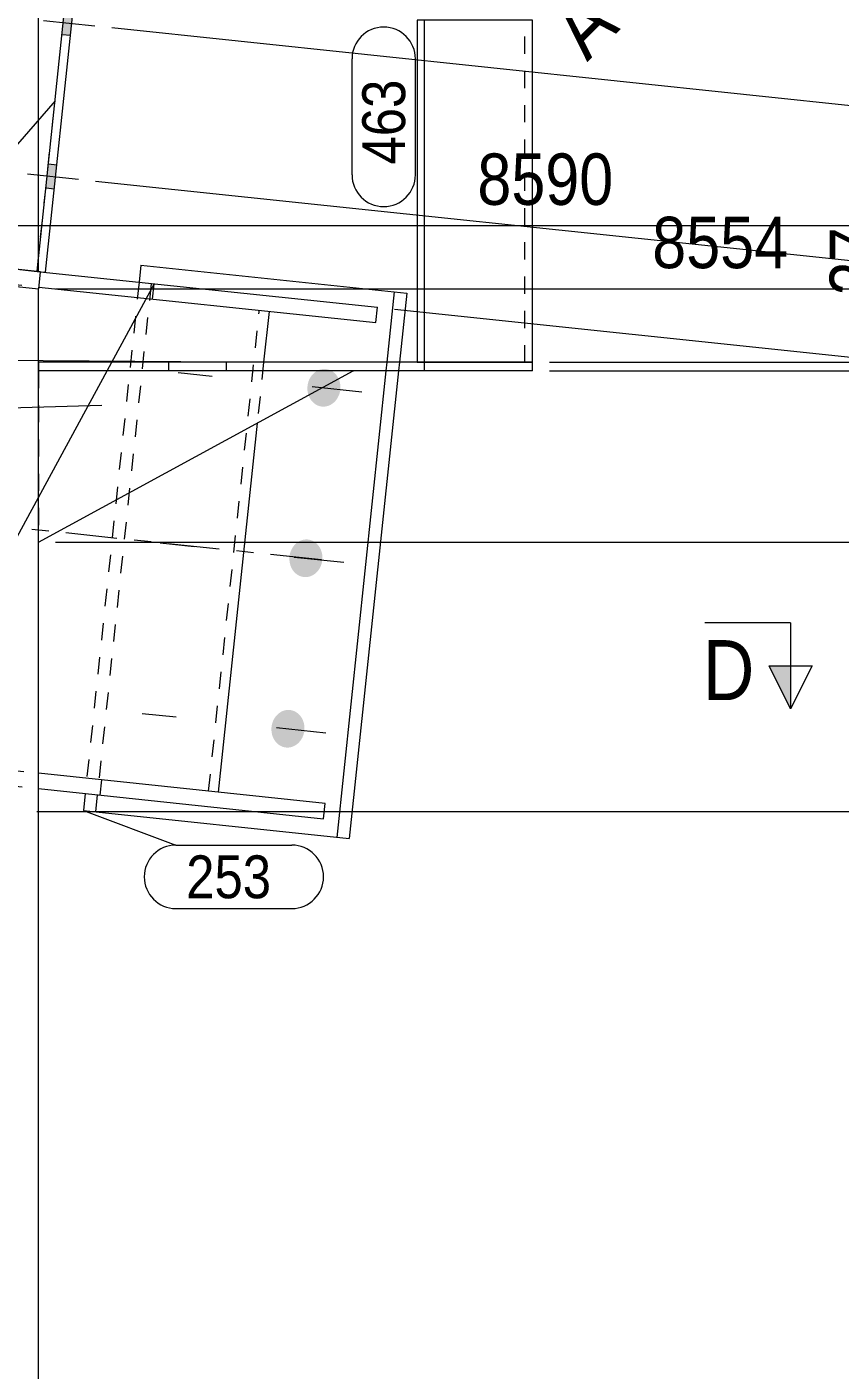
# Model space of a CAD drawing. Header units: millimetres. Extents: x 2 to 825, y 1 to 579.
# Drawn here: x 358.8 to 406.3, y 433.1 to 511.4 of the extents above; entities that cross this region are included whole.
import ezdxf

# ---------------------------------------------------------------- set-up
doc = ezdxf.new("R2010")
doc.units = ezdxf.units.MM
for name, pattern in [('XKITLINE00', [0]), ('XKITLINE01', [4, 1, -1, 1, -1]), ('XKITLINE02', [4, 2, -2]), ('XKITLINE03', [6, 3, -1, 1, -1])]:
    doc.linetypes.add(name, pattern=pattern)
for name, color, linetype, lineweight in [('Bolt', 3, 'Continuous', 0), ('Dimensions', 7, 'Continuous', 0), ('Part', 2, 'Continuous', 0), ('PartMark', 7, 'Continuous', 0), ('Section', 6, 'Continuous', 0)]:
    doc.layers.add(name, color=color, linetype=linetype, lineweight=lineweight)
doc.styles.add('ARIAL', font='ARIAL.TTF')

# ---------------------------------------------------------------- blocks, each defined once
blk = doc.blocks.new('*A15')
at = {"layer": 'Bolt'}
for points in [[(361.041, 512.4), (361.539, 512.347), (361.392, 510.955), (360.894, 511.007)], [(361.041, 512.4), (361.539, 512.347), (361.392, 510.955), (360.894, 511.007)], [(360.097, 503.449), (360.595, 503.397), (360.448, 502.004), (359.95, 502.057)], [(360.097, 503.449), (360.595, 503.397), (360.448, 502.004), (359.95, 502.057)]]:
    blk.add_hatch(color=3, dxfattribs=at).paths.add_polyline_path(points, flags=17)
at = {"layer": 'Bolt', "color": 3, "linetype": 'XKITLINE00', "lineweight": 0}
for p, q in [((359.814, 511.825), (362.798, 511.51)), ((359.814, 511.825), (362.798, 511.51)), ((361.041, 512.4), (361.539, 512.347)), ((361.041, 512.4), (361.539, 512.347)), ((360.894, 511.007), (361.392, 510.955)), ((360.894, 511.007), (361.392, 510.955)), ((360.097, 503.449), (360.595, 503.397)), ((360.097, 503.449), (360.595, 503.397)), ((358.87, 502.875), (361.854, 502.56)), ((358.87, 502.875), (361.854, 502.56)), ((359.95, 502.057), (360.448, 502.004)), ((359.95, 502.057), (360.448, 502.004))]:
    blk.add_line(p, q, dxfattribs=at)
blk = doc.blocks.new('*A24')
at = {"layer": 'Bolt'}
for points in [[(377.122, 490.264), (377.119, 490.237), (377.114, 490.21), (377.11, 490.184), (377.104, 490.157), (377.098, 490.131), (377.092, 490.105), (377.085, 490.079), (377.077, 490.053), (377.069, 490.028), (377.06, 490.002), (377.051, 489.977), (377.041, 489.952), (377.031, 489.928), (377.02, 489.904), (377.008, 489.88), (376.997, 489.856), (376.984, 489.832), (376.971, 489.809), (376.958, 489.787), (376.944, 489.764), (376.93, 489.742), (376.915, 489.721), (376.9, 489.7), (376.885, 489.679), (376.868, 489.659), (376.852, 489.639), (376.835, 489.619), (376.818, 489.6), (376.8, 489.582), (376.782, 489.564), (376.764, 489.546), (376.745, 489.53), (376.726, 489.513), (376.706, 489.497), (376.687, 489.482), (376.666, 489.467), (376.646, 489.453), (376.625, 489.439), (376.604, 489.426), (376.583, 489.413), (376.562, 489.401), (376.54, 489.39), (376.518, 489.379), (376.496, 489.369), (376.474, 489.359), (376.451, 489.35), (376.428, 489.342), (376.406, 489.334), (376.383, 489.327), (376.359, 489.321), (376.336, 489.315), (376.313, 489.31), (376.289, 489.306), (376.266, 489.302), (376.242, 489.299), (376.219, 489.296), (376.195, 489.294), (376.172, 489.293), (376.148, 489.293), (376.124, 489.293), (376.101, 489.294), (376.077, 489.295), (376.054, 489.297), (376.03, 489.3), (376.007, 489.304), (375.984, 489.308), (375.96, 489.313), (375.937, 489.318), (375.915, 489.324), (375.892, 489.331), (375.869, 489.338), (375.847, 489.346), (375.825, 489.355), (375.803, 489.364), (375.781, 489.374), (375.759, 489.384), (375.738, 489.395), (375.717, 489.407), (375.696, 489.419), (375.676, 489.432), (375.656, 489.446), (375.636, 489.46), (375.616, 489.474), (375.597, 489.489), (375.578, 489.505), (375.56, 489.521), (375.542, 489.538), (375.524, 489.555), (375.507, 489.573), (375.49, 489.591), (375.473, 489.61), (375.457, 489.629), (375.441, 489.649), (375.426, 489.669), (375.411, 489.689), (375.397, 489.71), (375.383, 489.731), (375.369, 489.753), (375.356, 489.775), (375.344, 489.798), (375.332, 489.821), (375.321, 489.844), (375.31, 489.867), (375.299, 489.891), (375.289, 489.915), (375.28, 489.94), (375.271, 489.965), (375.263, 489.99), (375.255, 490.015), (375.248, 490.04), (375.241, 490.066), (375.235, 490.092), (375.23, 490.118), (375.225, 490.144), (375.22, 490.17), (375.216, 490.197), (375.213, 490.223), (375.21, 490.25), (375.208, 490.277), (375.207, 490.304), (375.206, 490.331), (375.206, 490.358), (375.206, 490.385), (375.207, 490.411), (375.208, 490.438), (375.21, 490.465), (375.213, 490.492), (375.216, 490.519), (375.219, 490.546), (375.224, 490.572), (375.228, 490.599), (375.234, 490.625), (375.24, 490.652), (375.246, 490.678), (375.253, 490.704), (375.261, 490.729), (375.269, 490.755), (375.278, 490.78), (375.287, 490.805), (375.297, 490.83), (375.307, 490.855), (375.318, 490.879), (375.329, 490.903), (375.341, 490.927), (375.354, 490.95), (375.367, 490.973), (375.38, 490.996), (375.394, 491.018), (375.408, 491.04), (375.423, 491.062), (375.438, 491.083), (375.453, 491.104), (375.469, 491.124), (375.486, 491.144), (375.503, 491.163), (375.52, 491.182), (375.538, 491.201), (375.556, 491.219), (375.574, 491.236), (375.593, 491.253), (375.612, 491.27), (375.632, 491.286), (375.651, 491.301), (375.671, 491.316), (375.692, 491.33), (375.713, 491.344), (375.734, 491.357), (375.755, 491.37), (375.776, 491.382), (375.798, 491.393), (375.82, 491.404), (375.842, 491.414), (375.864, 491.423), (375.887, 491.432), (375.91, 491.441), (375.932, 491.448), (375.955, 491.455), (375.979, 491.462), (376.002, 491.467), (376.025, 491.473), (376.049, 491.477), (376.072, 491.481), (376.096, 491.484), (376.119, 491.486), (376.143, 491.488), (376.166, 491.489), (376.19, 491.49), (376.214, 491.49), (376.237, 491.489), (376.261, 491.487), (376.284, 491.485), (376.308, 491.482), (376.331, 491.479), (376.354, 491.475), (376.378, 491.47), (376.401, 491.465), (376.423, 491.459), (376.446, 491.452), (376.469, 491.445), (376.491, 491.437), (376.513, 491.428), (376.535, 491.419), (376.557, 491.409), (376.579, 491.398), (376.6, 491.387), (376.621, 491.376), (376.642, 491.363), (376.662, 491.351), (376.682, 491.337), (376.702, 491.323), (376.722, 491.309), (376.741, 491.293), (376.76, 491.278), (376.778, 491.262), (376.796, 491.245), (376.814, 491.228), (376.831, 491.21), (376.848, 491.192), (376.865, 491.173), (376.881, 491.154), (376.897, 491.134), (376.912, 491.114), (376.927, 491.094), (376.941, 491.073), (376.955, 491.051), (376.969, 491.029), (376.982, 491.007), (376.994, 490.985), (377.006, 490.962), (377.017, 490.939), (377.028, 490.915), (377.039, 490.891), (377.049, 490.867), (377.058, 490.843), (377.067, 490.818), (377.075, 490.793), (377.083, 490.768), (377.09, 490.742), (377.097, 490.717), (377.103, 490.691), (377.108, 490.665), (377.113, 490.639), (377.118, 490.612), (377.122, 490.586), (377.125, 490.559), (377.127, 490.533), (377.13, 490.506), (377.131, 490.479), (377.132, 490.452), (377.132, 490.425), (377.132, 490.398), (377.131, 490.371), (377.13, 490.344), (377.128, 490.317), (377.125, 490.29)], [(376.073, 480.319), (376.07, 480.292), (376.065, 480.265), (376.061, 480.239), (376.055, 480.212), (376.049, 480.186), (376.043, 480.16), (376.036, 480.134), (376.028, 480.108), (376.02, 480.083), (376.011, 480.058), (376.002, 480.032), (375.992, 480.008), (375.982, 479.983), (375.971, 479.959), (375.96, 479.935), (375.948, 479.911), (375.935, 479.888), (375.922, 479.865), (375.909, 479.842), (375.895, 479.82), (375.881, 479.798), (375.866, 479.776), (375.851, 479.755), (375.836, 479.734), (375.82, 479.714), (375.803, 479.694), (375.786, 479.675), (375.769, 479.656), (375.751, 479.637), (375.733, 479.619), (375.715, 479.602), (375.696, 479.585), (375.677, 479.568), (375.657, 479.552), (375.638, 479.537), (375.618, 479.522), (375.597, 479.508), (375.576, 479.494), (375.555, 479.481), (375.534, 479.468), (375.513, 479.456), (375.491, 479.445), (375.469, 479.434), (375.447, 479.424), (375.425, 479.414), (375.402, 479.406), (375.379, 479.397), (375.357, 479.39), (375.334, 479.383), (375.31, 479.376), (375.287, 479.37), (375.264, 479.365), (375.241, 479.361), (375.217, 479.357), (375.193, 479.354), (375.17, 479.351), (375.146, 479.35), (375.123, 479.348), (375.099, 479.348), (375.075, 479.348), (375.052, 479.349), (375.028, 479.35), (375.005, 479.353), (374.981, 479.355), (374.958, 479.359), (374.935, 479.363), (374.911, 479.368), (374.888, 479.373), (374.866, 479.379), (374.843, 479.386), (374.82, 479.393), (374.798, 479.401), (374.776, 479.41), (374.754, 479.419), (374.732, 479.429), (374.71, 479.439), (374.689, 479.451), (374.668, 479.462), (374.647, 479.474), (374.627, 479.487), (374.607, 479.501), (374.587, 479.515), (374.567, 479.529), (374.548, 479.544), (374.529, 479.56), (374.511, 479.576), (374.493, 479.593), (374.475, 479.61), (374.458, 479.628), (374.441, 479.646), (374.424, 479.665), (374.408, 479.684), (374.392, 479.704), (374.377, 479.724), (374.362, 479.744), (374.348, 479.765), (374.334, 479.787), (374.32, 479.808), (374.307, 479.831), (374.295, 479.853), (374.283, 479.876), (374.272, 479.899), (374.261, 479.923), (374.25, 479.946), (374.24, 479.971), (374.231, 479.995), (374.222, 480.02), (374.214, 480.045), (374.206, 480.07), (374.199, 480.095), (374.192, 480.121), (374.186, 480.147), (374.181, 480.173), (374.176, 480.199), (374.171, 480.226), (374.167, 480.252), (374.164, 480.279), (374.162, 480.305), (374.159, 480.332), (374.158, 480.359), (374.157, 480.386), (374.157, 480.413), (374.157, 480.44), (374.158, 480.467), (374.159, 480.494), (374.161, 480.521), (374.164, 480.547), (374.167, 480.574), (374.17, 480.601), (374.175, 480.628), (374.179, 480.654), (374.185, 480.681), (374.191, 480.707), (374.197, 480.733), (374.204, 480.759), (374.212, 480.785), (374.22, 480.81), (374.229, 480.836), (374.238, 480.861), (374.248, 480.885), (374.258, 480.91), (374.269, 480.934), (374.281, 480.958), (374.292, 480.982), (374.305, 481.005), (374.318, 481.028), (374.331, 481.051), (374.345, 481.073), (374.359, 481.095), (374.374, 481.117), (374.389, 481.138), (374.404, 481.159), (374.421, 481.179), (374.437, 481.199), (374.454, 481.218), (374.471, 481.237), (374.489, 481.256), (374.507, 481.274), (374.525, 481.291), (374.544, 481.308), (374.563, 481.325), (374.583, 481.341), (374.602, 481.356), (374.623, 481.371), (374.643, 481.385), (374.664, 481.399), (374.685, 481.412), (374.706, 481.425), (374.727, 481.437), (374.749, 481.448), (374.771, 481.459), (374.793, 481.469), (374.815, 481.479), (374.838, 481.487), (374.861, 481.496), (374.883, 481.503), (374.906, 481.51), (374.93, 481.517), (374.953, 481.523), (374.976, 481.528), (375, 481.532), (375.023, 481.536), (375.047, 481.539), (375.07, 481.542), (375.094, 481.543), (375.117, 481.545), (375.141, 481.545), (375.165, 481.545), (375.188, 481.544), (375.212, 481.543), (375.235, 481.54), (375.259, 481.538), (375.282, 481.534), (375.305, 481.53), (375.329, 481.525), (375.352, 481.52), (375.375, 481.514), (375.397, 481.507), (375.42, 481.5), (375.442, 481.492), (375.464, 481.483), (375.486, 481.474), (375.508, 481.464), (375.53, 481.454), (375.551, 481.443), (375.572, 481.431), (375.593, 481.419), (375.613, 481.406), (375.633, 481.392), (375.653, 481.378), (375.673, 481.364), (375.692, 481.349), (375.711, 481.333), (375.729, 481.317), (375.747, 481.3), (375.765, 481.283), (375.782, 481.265), (375.799, 481.247), (375.816, 481.228), (375.832, 481.209), (375.848, 481.189), (375.863, 481.169), (375.878, 481.149), (375.892, 481.128), (375.906, 481.106), (375.92, 481.085), (375.933, 481.063), (375.945, 481.04), (375.957, 481.017), (375.968, 480.994), (375.979, 480.97), (375.99, 480.947), (376, 480.922), (376.009, 480.898), (376.018, 480.873), (376.026, 480.848), (376.034, 480.823), (376.041, 480.798), (376.048, 480.772), (376.054, 480.746), (376.059, 480.72), (376.064, 480.694), (376.069, 480.668), (376.073, 480.641), (376.076, 480.614), (376.079, 480.588), (376.081, 480.561), (376.082, 480.534), (376.083, 480.507), (376.083, 480.48), (376.083, 480.453), (376.082, 480.426), (376.081, 480.399), (376.079, 480.373), (376.077, 480.346)], [(375.024, 470.374), (375.021, 470.347), (375.016, 470.321), (375.012, 470.294), (375.006, 470.268), (375, 470.241), (374.994, 470.215), (374.987, 470.189), (374.979, 470.164), (374.971, 470.138), (374.962, 470.113), (374.953, 470.088), (374.943, 470.063), (374.933, 470.038), (374.922, 470.014), (374.911, 469.99), (374.899, 469.966), (374.886, 469.943), (374.874, 469.92), (374.86, 469.897), (374.846, 469.875), (374.832, 469.853), (374.817, 469.831), (374.802, 469.81), (374.787, 469.789), (374.771, 469.769), (374.754, 469.749), (374.737, 469.73), (374.72, 469.711), (374.702, 469.692), (374.684, 469.674), (374.666, 469.657), (374.647, 469.64), (374.628, 469.623), (374.608, 469.607), (374.589, 469.592), (374.569, 469.577), (374.548, 469.563), (374.527, 469.549), (374.507, 469.536), (374.485, 469.523), (374.464, 469.512), (374.442, 469.5), (374.42, 469.489), (374.398, 469.479), (374.376, 469.47), (374.353, 469.461), (374.331, 469.452), (374.308, 469.445), (374.285, 469.438), (374.262, 469.431), (374.238, 469.426), (374.215, 469.42), (374.192, 469.416), (374.168, 469.412), (374.145, 469.409), (374.121, 469.407), (374.097, 469.405), (374.074, 469.404), (374.05, 469.403), (374.026, 469.403), (374.003, 469.404), (373.979, 469.406), (373.956, 469.408), (373.932, 469.411), (373.909, 469.414), (373.886, 469.418), (373.863, 469.423), (373.839, 469.428), (373.817, 469.434), (373.794, 469.441), (373.771, 469.448), (373.749, 469.456), (373.727, 469.465), (373.705, 469.474), (373.683, 469.484), (373.661, 469.495), (373.64, 469.506), (373.619, 469.517), (373.598, 469.53), (373.578, 469.542), (373.558, 469.556), (373.538, 469.57), (373.518, 469.584), (373.499, 469.6), (373.48, 469.615), (373.462, 469.631), (373.444, 469.648), (373.426, 469.665), (373.409, 469.683), (373.392, 469.701), (373.375, 469.72), (373.359, 469.739), (373.343, 469.759), (373.328, 469.779), (373.313, 469.799), (373.299, 469.82), (373.285, 469.842), (373.271, 469.864), (373.259, 469.886), (373.246, 469.908), (373.234, 469.931), (373.223, 469.954), (373.212, 469.978), (373.201, 470.002), (373.191, 470.026), (373.182, 470.05), (373.173, 470.075), (373.165, 470.1), (373.157, 470.125), (373.15, 470.151), (373.143, 470.176), (373.137, 470.202), (373.132, 470.228), (373.127, 470.254), (373.122, 470.281), (373.118, 470.307), (373.115, 470.334), (373.113, 470.36), (373.11, 470.387), (373.109, 470.414), (373.108, 470.441), (373.108, 470.468), (373.108, 470.495), (373.109, 470.522), (373.11, 470.549), (373.112, 470.576), (373.115, 470.603), (373.118, 470.629), (373.121, 470.656), (373.126, 470.683), (373.131, 470.709), (373.136, 470.736), (373.142, 470.762), (373.148, 470.788), (373.156, 470.814), (373.163, 470.84), (373.171, 470.865), (373.18, 470.891), (373.189, 470.916), (373.199, 470.941), (373.209, 470.965), (373.22, 470.99), (373.232, 471.014), (373.243, 471.037), (373.256, 471.061), (373.269, 471.084), (373.282, 471.106), (373.296, 471.129), (373.31, 471.151), (373.325, 471.172), (373.34, 471.193), (373.356, 471.214), (373.372, 471.234), (373.388, 471.254), (373.405, 471.274), (373.422, 471.293), (373.44, 471.311), (373.458, 471.329), (373.476, 471.347), (373.495, 471.364), (373.514, 471.38), (373.534, 471.396), (373.553, 471.411), (373.574, 471.426), (373.594, 471.44), (373.615, 471.454), (373.636, 471.467), (373.657, 471.48), (373.678, 471.492), (373.7, 471.503), (373.722, 471.514), (373.744, 471.524), (373.766, 471.534), (373.789, 471.543), (373.812, 471.551), (373.835, 471.559), (373.857, 471.566), (373.881, 471.572), (373.904, 471.578), (373.927, 471.583), (373.951, 471.587), (373.974, 471.591), (373.998, 471.594), (374.021, 471.597), (374.045, 471.599), (374.069, 471.6), (374.092, 471.6), (374.116, 471.6), (374.139, 471.599), (374.163, 471.598), (374.186, 471.596), (374.21, 471.593), (374.233, 471.589), (374.257, 471.585), (374.28, 471.58), (374.303, 471.575), (374.326, 471.569), (374.348, 471.562), (374.371, 471.555), (374.393, 471.547), (374.415, 471.538), (374.437, 471.529), (374.459, 471.519), (374.481, 471.509), (374.502, 471.498), (374.523, 471.486), (374.544, 471.474), (374.564, 471.461), (374.584, 471.447), (374.604, 471.433), (374.624, 471.419), (374.643, 471.404), (374.662, 471.388), (374.68, 471.372), (374.698, 471.355), (374.716, 471.338), (374.734, 471.32), (374.75, 471.302), (374.767, 471.283), (374.783, 471.264), (374.799, 471.244), (374.814, 471.224), (374.829, 471.204), (374.843, 471.183), (374.857, 471.162), (374.871, 471.14), (374.884, 471.118), (374.896, 471.095), (374.908, 471.072), (374.92, 471.049), (374.93, 471.026), (374.941, 471.002), (374.951, 470.978), (374.96, 470.953), (374.969, 470.928), (374.977, 470.903), (374.985, 470.878), (374.992, 470.853), (374.999, 470.827), (375.005, 470.801), (375.011, 470.775), (375.015, 470.749), (375.02, 470.723), (375.024, 470.696), (375.027, 470.67), (375.03, 470.643), (375.032, 470.616), (375.033, 470.589), (375.034, 470.562), (375.034, 470.535), (375.034, 470.509), (375.033, 470.482), (375.032, 470.455), (375.03, 470.428), (375.028, 470.401)]]:
    blk.add_hatch(color=3, dxfattribs=at).paths.add_polyline_path(points, flags=17)
at = {"layer": 'Bolt', "color": 3, "linetype": 'XKITLINE02', "lineweight": 0}
for p, q in [((367.668, 491.288), (370.563, 490.983)), ((366.619, 481.343), (369.514, 481.038)), ((365.57, 471.398), (368.466, 471.093))]:
    blk.add_line(p, q, dxfattribs=at)
at = {"layer": 'Bolt', "color": 3, "linetype": 'XKITLINE00', "lineweight": 0}
for p, q in [((375.493, 490.463), (378.389, 490.157)), ((374.444, 480.518), (377.34, 480.212)), ((373.395, 470.573), (376.291, 470.268))]:
    blk.add_line(p, q, dxfattribs=at)
blk = doc.blocks.new('*A26')
at = {"layer": 'Part', "color": 2, "linetype": 'XKITLINE00', "lineweight": 0}
for p in [(358.422, 496.285), (359.522, 396.317)]:
    blk.add_line(p, (359.522, 496.169), dxfattribs=at)
blk = doc.blocks.new('*A29')
at = {"layer": 'Part', "color": 2, "linetype": 'XKITLINE00', "lineweight": 0}
for p, q in [((324.626, 500.856), (324.522, 499.861)), ((359.626, 497.164), (324.626, 500.856)), ((324.522, 499.861), (359.522, 496.169)), ((359.626, 497.164), (359.522, 496.169))]:
    blk.add_line(p, q, dxfattribs=at)
blk = doc.blocks.new('*A31')
at = {"layer": 'Part', "color": 2, "linetype": 'XKITLINE00', "lineweight": 0}
for p, q in [((388.329, 511.83), (381.609, 511.83)), ((381.609, 511.83), (381.609, 491.88)), ((382.046, 491.88), (382.046, 511.83)), ((388.329, 491.88), (388.329, 511.83)), ((381.609, 491.88), (388.329, 491.88))]:
    blk.add_line(p, q, dxfattribs=at)
at = {"layer": 'Part', "color": 7, "linetype": 'XKITLINE01', "lineweight": 0}
blk.add_line((387.891, 491.88), (387.891, 511.83), dxfattribs=at)
blk = doc.blocks.new('*A32')
at = {"layer": 'Part', "color": 7, "linetype": 'XKITLINE01', "lineweight": 0}
for p, q in [((359.521, 491.38), (359.522, 481.38)), ((377.886, 491.38), (359.521, 491.38)), ((377.885, 491.38), (377.886, 491.38)), ((377.886, 491.38), (377.885, 491.38))]:
    blk.add_line(p, q, dxfattribs=at)
at = {"layer": 'Part', "color": 2, "linetype": 'XKITLINE00', "lineweight": 0}
blk.add_line((359.522, 481.38), (377.885, 491.38), dxfattribs=at)
blk = doc.blocks.new('*A33')
at = {"layer": 'Part', "color": 2, "linetype": 'XKITLINE00', "lineweight": 0}
for p, q in [((388.329, 491.88), (359.522, 491.88)), ((388.329, 491.38), (359.522, 491.38)), ((367.131, 491.38), (367.131, 491.88)), ((382.046, 491.38), (382.046, 491.88)), ((388.329, 491.38), (388.329, 491.88))]:
    blk.add_line(p, q, dxfattribs=at)
at = {"layer": 'Part', "color": 7, "linetype": 'XKITLINE01', "lineweight": 0}
for p, q in [((359.522, 491.88), (359.522, 491.38)), ((359.522, 491.38), (359.522, 491.88)), ((370.481, 491.38), (370.481, 491.88))]:
    blk.add_line(p, q, dxfattribs=at)
blk = doc.blocks.new('*A34')
at = {"layer": 'Part', "color": 2, "linetype": 'XKITLINE00', "lineweight": 0}
blk.add_line((360.485, 507.129), (352.475, 497.918), dxfattribs=at)
at = {"layer": 'Part', "color": 7, "linetype": 'XKITLINE01', "lineweight": 0}
for p, q in [((359.436, 497.184), (360.485, 507.129)), ((352.475, 497.918), (359.436, 497.184))]:
    blk.add_line(p, q, dxfattribs=at)
blk = doc.blocks.new('*A35')
at = {"layer": 'Part', "color": 2, "linetype": 'XKITLINE00', "lineweight": 0}
for p, q in [((359.436, 497.184), (361.325, 515.085)), ((359.934, 497.132), (361.822, 515.032)), ((361.325, 515.085), (361.822, 515.032))]:
    blk.add_line(p, q, dxfattribs=at)
at = {"layer": 'Part', "color": 7, "linetype": 'XKITLINE01', "lineweight": 0}
blk.add_line((359.436, 497.184), (359.934, 497.132), dxfattribs=at)
blk = doc.blocks.new('*A49')
at = {"layer": 'Part', "color": 7, "linetype": 'XKITLINE01', "lineweight": 0}
for p, q in [((337.663, 498.576), (337.757, 499.471)), ((337.757, 499.471), (359.626, 497.164)), ((337.663, 498.576), (359.532, 496.269)), ((337.988, 470.185), (340.883, 497.633)), ((346.5, 497.04), (340.883, 497.633)), ((345.824, 497.715), (345.761, 497.118)), ((346.563, 497.637), (346.5, 497.04)), ((354.724, 496.776), (354.818, 497.671)), ((338.727, 470.107), (341.622, 497.555)), ((366.165, 495.569), (366.259, 496.464)), ((369.446, 466.867), (372.404, 494.911)), ((372.655, 491.88), (372.281, 488.328)), ((329.827, 471.046), (329.732, 470.151)), ((329.827, 471.046), (359.522, 467.914)), ((329.732, 470.151), (359.522, 467.009)), ((346.793, 468.351), (346.888, 469.246)), ((363.112, 466.63), (363.207, 467.525))]:
    blk.add_line(p, q, dxfattribs=at)
at = {"layer": 'Part', "color": 2, "linetype": 'XKITLINE00', "lineweight": 0}
for p, q in [((359.626, 497.164), (379.302, 495.089)), ((359.532, 496.269), (379.208, 494.194)), ((372.969, 494.852), (372.655, 491.88)), ((379.208, 494.194), (379.302, 495.089)), ((372.281, 488.328), (370.011, 466.807)), ((376.25, 466.149), (359.522, 467.914)), ((359.522, 467.009), (376.155, 465.254)), ((376.155, 465.254), (376.25, 466.149))]:
    blk.add_line(p, q, dxfattribs=at)
at = {"layer": 'Part', "color": 7, "linetype": 'XKITLINE03', "lineweight": 0}
blk.add_line((376.034, 480.35), (335.01, 484.677), dxfattribs=at)
blk = doc.blocks.new('*A50')
at = {"layer": 'Part', "color": 7, "linetype": 'XKITLINE01', "lineweight": 0}
for p, q in [((362.862, 465.651), (366.219, 497.474)), ((365.39, 496.556), (362.243, 466.722)), ((379.843, 491.88), (379.79, 491.38)), ((380.575, 491.88), (380.522, 491.38))]:
    blk.add_line(p, q, dxfattribs=at)
at = {"layer": 'Part', "color": 2, "linetype": 'XKITLINE00', "lineweight": 0}
for p, q in [((365.495, 497.551), (365.39, 496.556)), ((365.495, 497.551), (381, 495.915)), ((380.276, 495.991), (379.843, 491.88)), ((381, 495.915), (380.575, 491.88)), ((379.79, 491.38), (376.92, 464.168)), ((380.522, 491.38), (377.644, 464.092)), ((362.243, 466.722), (362.138, 465.727)), ((362.138, 465.727), (377.644, 464.092))]:
    blk.add_line(p, q, dxfattribs=at)
blk = doc.blocks.new('*A158')
at = {"layer": 'Dimensions', "color": 7, "linetype": 'XKITLINE00', "lineweight": 0}
for p, q in [((342.022, 499.015), (342.022, 525.187)), ((382.046, 512.83), (382.046, 525.187)), ((342.87, 523.186), (341.173, 521.488)), ((382.895, 523.186), (381.198, 521.488)), ((342.022, 522.337), (382.046, 522.337))]:
    blk.add_line(p, q, dxfattribs=at)
at = {"layer": 'Dimensions', "color": 3}
for p in [(342.022, 522.337), (382.046, 522.337)]:
    blk.add_point(p, dxfattribs=at)
at = {"layer": 'Dimensions', "color": 3, "style": 'ARIAL', "width": 0.85}
blk.add_text('400', height=3, dxfattribs=at).set_placement((358.696, 523.687))
blk = doc.blocks.new('*A162')
at = {"layer": 'Dimensions', "color": 7, "linetype": 'XKITLINE00', "lineweight": 0}
for p, q in [((342.022, 499.015), (342.022, 521.187)), ((359.522, 497.169), (359.522, 521.187)), ((342.87, 519.186), (341.173, 517.488)), ((360.37, 519.186), (358.673, 517.488)), ((342.022, 518.337), (359.522, 518.337))]:
    blk.add_line(p, q, dxfattribs=at)
at = {"layer": 'Dimensions', "color": 3}
for p in [(342.022, 518.337), (359.522, 518.337)]:
    blk.add_point(p, dxfattribs=at)
at = {"layer": 'Dimensions', "color": 3, "style": 'ARIAL', "width": 0.85}
blk.add_text('175', height=3, dxfattribs=at).set_placement((347.434, 519.687))
blk = doc.blocks.new('*A169')
at = {"layer": 'Section'}
for points in [[(393.575, 514.228), (395.335, 512.451), (392.687, 513.348)], [(327.769, 449.054), (328.64, 446.398), (326.881, 448.174)]]:
    blk.add_hatch(color=3, dxfattribs=at).paths.add_polyline_path(points, flags=17)
at = {"layer": 'Section', "color": 1, "linetype": 'XKITLINE00', "lineweight": 0}
for p, q in [((391.816, 516.004), (388.264, 512.485)), ((391.816, 516.004), (395.335, 512.451)), ((325.121, 449.951), (328.674, 453.469)), ((325.121, 449.951), (328.64, 446.398))]:
    blk.add_line(p, q, dxfattribs=at)
at = {"layer": 'Section', "color": 3, "linetype": 'XKITLINE00', "lineweight": 0}
for p, q in [((392.687, 513.348), (394.464, 515.107)), ((394.464, 515.107), (395.335, 512.451)), ((395.335, 512.451), (392.687, 513.348)), ((327.769, 449.054), (325.992, 447.295)), ((328.64, 446.398), (327.769, 449.054)), ((328.64, 446.398), (325.992, 447.295))]:
    blk.add_line(p, q, dxfattribs=at)
at = {"layer": 'Section', "color": 7, "style": 'ARIAL', "width": 0.85}
for p in [(391.527, 509.384), (329.531, 447.985)]:
    blk.add_text('A', height=3.5, rotation=44.72509, dxfattribs=at).set_placement(p)
blk = doc.blocks.new('*A171')
at = {"layer": 'Section'}
blk.add_hatch(color=3, dxfattribs=at).paths.add_polyline_path([(403.395, 474.173), (403.395, 471.673), (402.145, 474.173)], flags=17)
at = {"layer": 'Section', "color": 1, "linetype": 'XKITLINE00', "lineweight": 0}
for q in [(398.395, 476.673), (403.395, 471.673)]:
    blk.add_line((403.395, 476.673), q, dxfattribs=at)
at = {"layer": 'Section', "color": 3, "linetype": 'XKITLINE00', "lineweight": 0}
for p, q in [((402.145, 474.173), (404.645, 474.173)), ((403.395, 471.673), (402.145, 474.173)), ((404.645, 474.173), (403.395, 471.673))]:
    blk.add_line(p, q, dxfattribs=at)
at = {"layer": 'Section', "color": 7, "style": 'ARIAL', "width": 0.85}
blk.add_text('D', height=3.5, dxfattribs=at).set_placement((398.275, 472.173))
blk = doc.blocks.new('*A176')
at = {"layer": 'Dimensions', "color": 7, "linetype": 'XKITLINE00', "lineweight": 0}
blk.add_line((359.422, 465.673), (464.422, 465.673), dxfattribs=at)
blk = doc.blocks.new('*A177')
at = {"layer": 'Dimensions', "color": 7, "linetype": 'XKITLINE00', "lineweight": 0}
for p, q in [((325.522, 499.861), (464.422, 499.861)), ((359.422, 465.673), (464.422, 465.673))]:
    blk.add_line(p, q, dxfattribs=at)
blk = doc.blocks.new('*A196')
at = {"layer": 'Dimensions', "color": 7, "linetype": 'XKITLINE00', "lineweight": 0}
for p, q in [((449.173, 482.228), (450.87, 480.531)), ((360.522, 481.38), (452.422, 481.38)), ((450.022, 428.817), (450.022, 481.38)), ((449.173, 429.666), (450.87, 427.968)), ((388.005, 428.817), (452.422, 428.817))]:
    blk.add_line(p, q, dxfattribs=at)
at = {"layer": 'Dimensions', "color": 3}
for p in [(450.022, 481.38), (450.022, 428.817)]:
    blk.add_point(p, dxfattribs=at)
at = {"layer": 'Dimensions', "color": 3, "style": 'ARIAL', "width": 0.85}
blk.add_text('8406', height=3, dxfattribs=at).set_placement((435.321, 482.58))
blk.add_text('526', height=3, rotation=90.00021, dxfattribs=at).set_placement((448.672, 451.761))
blk = doc.blocks.new('*A197')
at = {"layer": 'Dimensions', "color": 7, "linetype": 'XKITLINE00', "lineweight": 0}
for p, q in [((449.173, 492.228), (450.87, 490.531)), ((389.329, 491.38), (452.422, 491.38)), ((450.022, 481.38), (450.022, 491.38)), ((449.173, 482.228), (450.87, 480.531)), ((360.522, 481.38), (452.422, 481.38))]:
    blk.add_line(p, q, dxfattribs=at)
at = {"layer": 'Dimensions', "color": 3}
for p in [(450.022, 491.38), (450.022, 481.38)]:
    blk.add_point(p, dxfattribs=at)
at = {"layer": 'Dimensions', "color": 3, "style": 'ARIAL', "width": 0.85}
blk.add_text('8506', height=3, dxfattribs=at).set_placement((435.321, 492.58))
blk.add_text('100', height=3, rotation=90.00021, dxfattribs=at).set_placement((448.672, 483.042))
blk = doc.blocks.new('*A198')
at = {"layer": 'Dimensions', "color": 7, "linetype": 'XKITLINE00', "lineweight": 0}
for p, q in [((449.173, 492.728), (450.87, 491.031)), ((449.173, 492.228), (450.87, 490.531)), ((389.329, 491.88), (452.872, 491.88)), ((389.329, 491.38), (452.872, 491.38)), ((450.022, 491.38), (450.022, 491.88))]:
    blk.add_line(p, q, dxfattribs=at)
at = {"layer": 'Dimensions', "color": 3}
for p in [(450.022, 491.88), (450.022, 491.38)]:
    blk.add_point(p, dxfattribs=at)
at = {"layer": 'Dimensions', "color": 3, "style": 'ARIAL', "width": 0.85}
blk.add_text('8511', height=3, dxfattribs=at).set_placement((425.121, 493.08))
blk.add_text('5', height=3, rotation=90.00021, dxfattribs=at).set_placement((454.372, 490.517))
blk = doc.blocks.new('*A199')
at = {"layer": 'Dimensions', "color": 7, "linetype": 'XKITLINE00', "lineweight": 0}
for p, q in [((325.522, 499.861), (452.422, 499.861)), ((389.329, 491.88), (452.422, 491.88))]:
    blk.add_line(p, q, dxfattribs=at)
blk = doc.blocks.new('*A204')
at = {"layer": 'Dimensions', "color": 7, "linetype": 'XKITLINE00', "lineweight": 0}
for p, q in [((362.848, 502.455), (423.485, 496.059)), ((420.344, 497.244), (421.853, 495.378)), ((420.511, 490.742), (421.098, 496.311)), ((380.296, 494.984), (422.898, 490.49)), ((419.756, 491.675), (421.266, 489.809))]:
    blk.add_line(p, q, dxfattribs=at)
at = {"layer": 'Dimensions', "color": 3}
for p in [(421.098, 496.311), (420.511, 490.742)]:
    blk.add_point(p, dxfattribs=at)
at = {"layer": 'Dimensions', "color": 3, "style": 'ARIAL', "width": 0.85}
blk.add_text('56', height=3, rotation=83.97842, dxfattribs=at).set_placement((419.229, 491.455))
blk = doc.blocks.new('*A205')
at = {"layer": 'Dimensions', "color": 7, "linetype": 'XKITLINE00', "lineweight": 0}
for p, q in [((363.792, 511.406), (424.429, 505.01)), ((421.288, 506.194), (422.797, 504.329)), ((421.098, 496.311), (422.042, 505.261)), ((362.848, 502.455), (423.485, 496.059)), ((420.344, 497.244), (421.853, 495.378))]:
    blk.add_line(p, q, dxfattribs=at)
at = {"layer": 'Dimensions', "color": 3}
for p in [(422.042, 505.261), (421.098, 496.311)]:
    blk.add_point(p, dxfattribs=at)
at = {"layer": 'Dimensions', "color": 3, "style": 'ARIAL', "width": 0.85}
blk.add_text('90', height=3, rotation=83.97842, dxfattribs=at).set_placement((419.994, 498.715))
blk = doc.blocks.new('*A206')
at = {"layer": 'Dimensions', "color": 7, "linetype": 'XKITLINE00', "lineweight": 0}
for p, q in [((409.173, 500.71), (410.87, 499.013)), ((325.522, 499.861), (412.422, 499.861)), ((410.022, 496.169), (410.022, 499.861)), ((409.173, 497.018), (410.87, 495.321)), ((360.522, 496.169), (412.422, 496.169))]:
    blk.add_line(p, q, dxfattribs=at)
at = {"layer": 'Dimensions', "color": 3}
for p in [(410.022, 499.861), (410.022, 496.169)]:
    blk.add_point(p, dxfattribs=at)
at = {"layer": 'Dimensions', "color": 3, "style": 'ARIAL', "width": 0.85}
for s, p in [('8590', (385.121, 501.061)), ('8554', (395.321, 497.369))]:
    blk.add_text(s, height=3, dxfattribs=at).set_placement(p)
blk.add_text('37', height=3, rotation=90.00021, dxfattribs=at).set_placement((408.672, 495.79))
blk = doc.blocks.new('*A210')
at = {"layer": 'PartMark', "color": 7, "linetype": 'XKITLINE00', "lineweight": 0}
for p, q in [((362.138, 465.727), (367.536, 463.715)), ((367.536, 463.715), (374.299, 463.715)), ((367.536, 460.015), (374.299, 460.015))]:
    blk.add_line(p, q, dxfattribs=at)
for centre, start, end in [((367.536, 461.865), 90, 270), ((374.299, 461.865), 270, 90)]:
    blk.add_arc(centre, 1.85, start, end, dxfattribs=at)
at = {"layer": 'PartMark', "color": 3, "style": 'ARIAL', "width": 0.85}
blk.add_text('253', height=2.5, dxfattribs=at).set_placement((368.136, 460.615))
blk = doc.blocks.new('*A211')
at = {"layer": 'PartMark', "color": 7, "linetype": 'XKITLINE00', "lineweight": 0}
for p, q in [((366.259, 496.464), (356.044, 477.609)), ((349.282, 477.609), (356.044, 477.609)), ((349.282, 473.909), (356.044, 473.909))]:
    blk.add_line(p, q, dxfattribs=at)
for centre, start, end in [((349.282, 475.759), 90, 270), ((356.044, 475.759), 270, 90)]:
    blk.add_arc(centre, 1.85, start, end, dxfattribs=at)
at = {"layer": 'PartMark', "color": 3, "style": 'ARIAL', "width": 0.85}
blk.add_text('440', height=2.5, dxfattribs=at).set_placement((349.882, 474.509))
blk = doc.blocks.new('*A214')
at = {"layer": 'PartMark', "color": 7, "linetype": 'XKITLINE00', "lineweight": 0}
for p, q in [((348.86, 495.698), (355.623, 495.698)), ((348.86, 491.998), (355.623, 491.998)), ((370.481, 491.88), (355.623, 491.998))]:
    blk.add_line(p, q, dxfattribs=at)
for centre, start, end in [((348.86, 493.848), 90, 270), ((355.623, 493.848), 270, 90)]:
    blk.add_arc(centre, 1.85, start, end, dxfattribs=at)
at = {"layer": 'PartMark', "color": 3, "style": 'ARIAL', "width": 0.85}
blk.add_text('479', height=2.5, dxfattribs=at).set_placement((349.46, 492.598))
blk = doc.blocks.new('*A215')
at = {"layer": 'PartMark', "color": 7, "linetype": 'XKITLINE00', "lineweight": 0}
for p, q in [((348.733, 489.13), (355.496, 489.13)), ((363.224, 489.351), (355.496, 489.13)), ((348.733, 485.43), (355.496, 485.43))]:
    blk.add_line(p, q, dxfattribs=at)
for centre, start, end in [((348.733, 487.28), 90, 270), ((355.496, 487.28), 270, 90)]:
    blk.add_arc(centre, 1.85, start, end, dxfattribs=at)
at = {"layer": 'PartMark', "color": 3, "style": 'ARIAL', "width": 0.85}
blk.add_text('505', height=2.5, dxfattribs=at).set_placement((349.333, 486.03))
blk = doc.blocks.new('*A216')
at = {"layer": 'PartMark', "color": 7, "linetype": 'XKITLINE00', "lineweight": 0}
for p, q in [((377.809, 502.817), (377.809, 509.58)), ((381.509, 502.817), (381.509, 509.58))]:
    blk.add_line(p, q, dxfattribs=at)
for centre, start, end in [((379.659, 509.58), 0, 180), ((379.659, 502.817), 180, 0)]:
    blk.add_arc(centre, 1.85, start, end, dxfattribs=at)
at = {"layer": 'PartMark', "color": 3, "style": 'ARIAL', "width": 0.85}
blk.add_text('463', height=2.5, rotation=90.00021, dxfattribs=at).set_placement((380.909, 503.417))

msp = doc.modelspace()

# ---------------------------------------------------------------- block references
at = {"lineweight": 0}
for name in ['*A158', '*A162', '*A169', '*A35', '*A15', '*A31', '*A205', '*A216', '*A34', '*A177', '*A199', '*A206', '*A204', '*A29', '*A49', '*A50', '*A211', '*A198', '*A214', '*A197', '*A32', '*A33', '*A24', '*A215', '*A196', '*A171', '*A176', '*A210']:
    msp.add_blockref(name, (0, 0), dxfattribs=at)
at = {"layer": 'Part', "lineweight": 0}
msp.add_blockref('*A26', (0, 0), dxfattribs=at)

doc.saveas('drawing.dxf')
